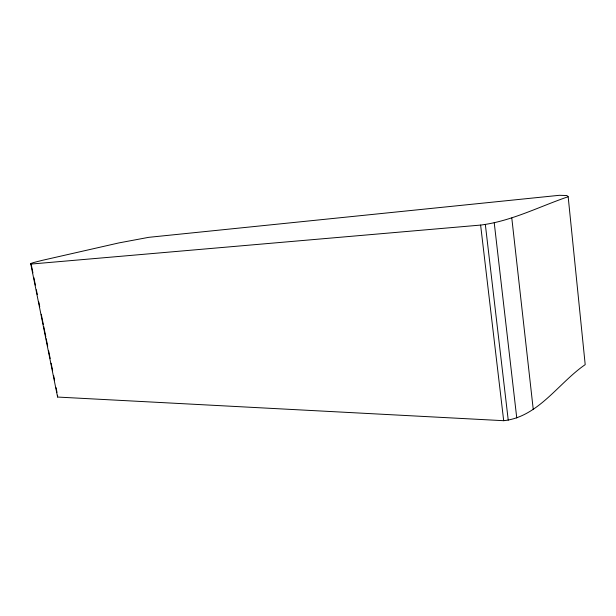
<?xml version="1.0" encoding="UTF-8"?>
<svg xmlns="http://www.w3.org/2000/svg" width="616" height="616" viewBox="0 0 616 616"><rect width="100%" height="100%" fill="white"/><g stroke="black" fill="none" stroke-linecap="round" stroke-linejoin="round"><path stroke-width="0.92" d="M30.8 264.087L31.023 263.432L33.595 262.555L42.242 260.352L119.019 242.889L148.741 237.329L559.397 195.303L566.882 195.534L568.168 196.727L585.2 364.641C558.512 382.89 538.315 417.017 503.688 420.697L57.604 397.058L30.8 264.087L480.619 225.079C511.326 221.252 539.192 206.591 568.168 196.727M31.023 263.432L32.918 272.85M33.865 277.554L35.382 285.085M36.329 289.79L37.283 294.494M38.8 302.025L39.747 306.73M41.264 314.26L43.351 324.609M43.728 326.495L45.815 336.844M46.192 338.731L47.709 346.261M48.656 350.966L50.173 358.497M51.12 363.201L52.637 370.732M53.592 375.437L54.539 380.141M56.056 387.672L57.003 392.377M480.619 225.079L503.688 420.697M485.323 224.401L508.238 420.166M494.225 222.722L516.762 417.987M511.788 217.964L533.256 409.509M57.573 395.202L57.604 397.058"/></g></svg>
